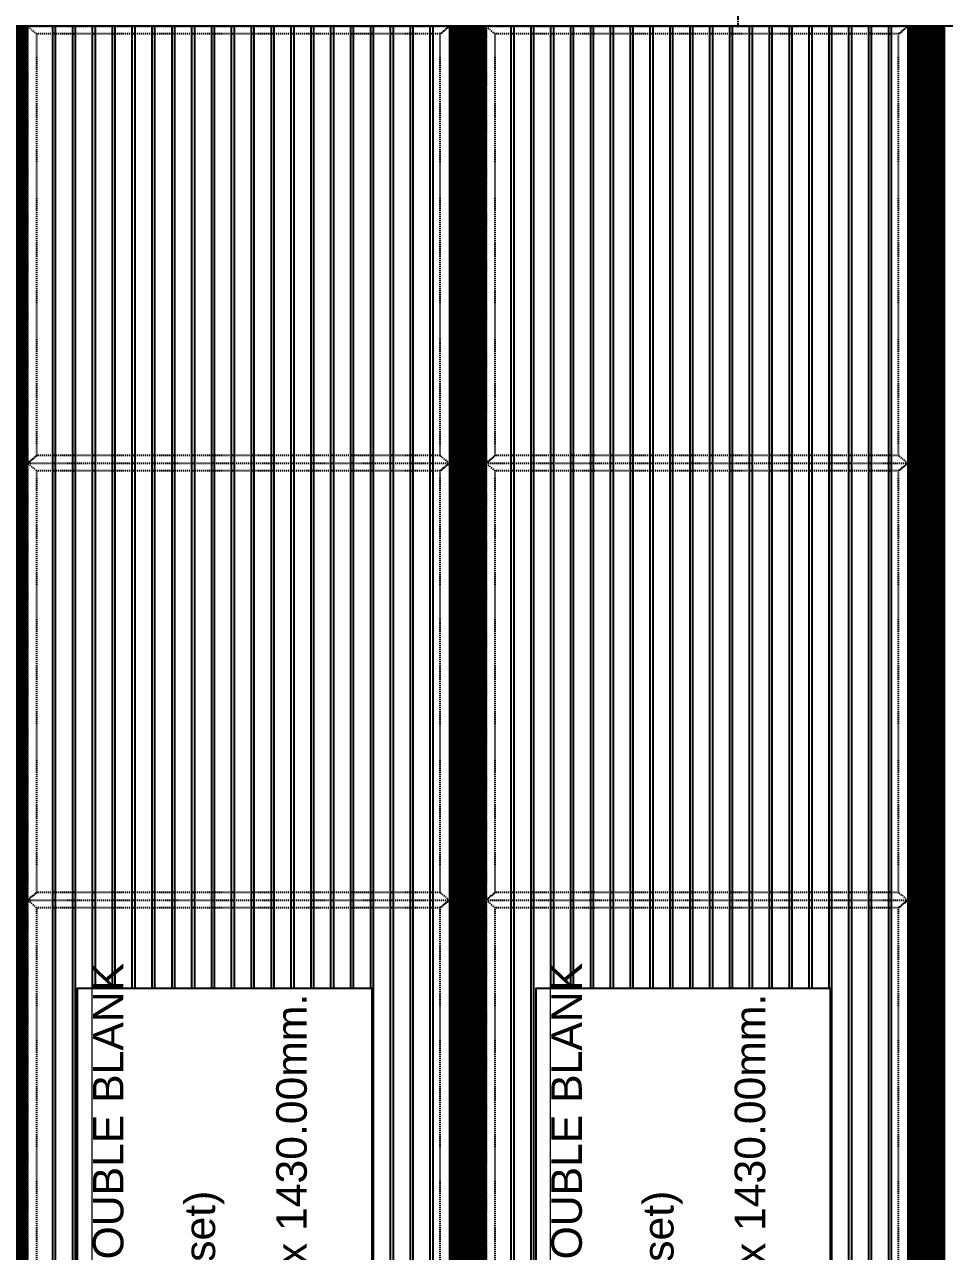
# Model space of a CAD drawing. Header units: millimetres. Extents: x 663313 to 1226001, y 1431724 to 1620898.
# Drawn here: x 957307 to 960317, y 1518955 to 1522971 of the extents above; entities that cross this region are included whole.
import ezdxf

# ---------------------------------------------------------------- set-up
doc = ezdxf.new("R2010")
doc.units = ezdxf.units.MM
doc.set_wipeout_variables(frame=1)
for name, pattern in [('CENTER', [50.8, 31.75, -6.35, 6.35, -6.35]), ('DPA_Grid _ Level 100', [1000, 550, -160, 130, -160]), ('DPA_Hidden 100', [600, 400, -200]), ('Grid Line', [22.225, 12.7, -3.175, 3.175, -3.175]), ('HIDDEN', [0.375, 0.25, -0.125]), ('TA_GL_000.70000', [1.925, 0.7, -0.175, 0.175, -0.175, 0.7]), ('TA_HL_001.00000', [6.5, 3.55, -2.95]), ('XKITLINE00', [0]), ('XKITLINE02', [4, 2, -2])]:
    doc.linetypes.add(name, pattern=pattern)
for name, color, linetype, plot in [('000 - 0_HIDE_OBJ_FRAMING_DEF_SUB', 7, 'Continuous', False), ('000_AREA_ASPG_AREA_HATCH_', 7, 'Continuous', False), ('000_AREA_ASPG_AREA_MAIN_COLOR_1', 7, 'Continuous', False)]:
    doc.layers.add(name, color=color, linetype=linetype, plot=plot)
for name, color, linetype in [('000 - 0_SYM_DWG_GRIDLINE_MAIN_COLOR_251', 7, 'Continuous'), ('000 - CONCRETE_COL_HATCH_', 7, 'Continuous'), ('000 - ESTIMATE_ASPG_MAIN_COLOR_6', 7, 'Continuous'), ('000 - ESTIMATE_ASPG_TEXT_COLOR_1', 7, 'Continuous'), ('000 - ESTIMATE_ASPG_WIPEOUT_', 7, 'Continuous'), ('000 - GRID', 7, 'CENTER'), ('010 - ASPG_EXTR_MAIN_COLOR_2', 7, 'Continuous'), ('010 - ASPG_EXTR_WIPEOUT_', 7, 'Continuous'), ('010 - ASPG_FRAMING_MAIN_COLOR_1', 7, 'Continuous'), ('010 - ASPG_FRAMING_SUB_COLOR_2', 7, 'Continuous')]:
    doc.layers.add(name, color=color, linetype=linetype)
for name, color, linetype, lineweight in [('A-FLOR-E', 7, 'Continuous', 9), ('Bolt', 7, 'Continuous', 0), ('Part', 7, 'Continuous', 0)]:
    doc.layers.add(name, color=color, linetype=linetype, lineweight=lineweight)
doc.styles.add('_Arial', font='arial.ttf')
doc.styles.add('TA', font='', dxfattribs={"height": 4.5})
doc.styles.get('TA').set_extended_font_data('Cordia New')

# ---------------------------------------------------------------- blocks, each defined once
blk = doc.blocks.new('*U4825')
at = {"layer": '000 - 0_SYM_DWG_GRIDLINE_MAIN_COLOR_251', "color": 7, "linetype": 'ByBlock', "ltscale": 5}
blk.add_line((30, 0), (-326, 0), dxfattribs=at)
at = {"color": 7, "style": 'TA', "flags": 1}
blk.add_attdef('LOCATION', (6, -6), '', height=4.5, rotation=270, dxfattribs=at)
blk = doc.blocks.new('W-1-PP18-ST_ENT4_REV00_20260602-145720_ELEVATION_3_DIMS')
at = {"layer": '000 - GRID', "color": 7, "linetype": 'TA_GL_000.70000', "xscale": 50, "yscale": 50, "zscale": 50, "rotation": 180}
for p in [(-14800, 115350), (-14800, 114650)]:
    blk.add_blockref('*U4825', p, dxfattribs=at)
blk = doc.blocks.new('W-1-PP18-ST_ENT4_REV00_20260602-153342_ELEVATION_3_EX')
at = {"layer": '000 - 0_HIDE_OBJ_FRAMING_DEF_SUB', "color": 7, "linetype": 'DPA_Grid _ Level 100'}
for p, q in [((-19749.6143, 115350), (6578.8869, 115350)), ((-19749.6143, 114750), (7102.1056, 114750))]:
    blk.add_line(p, q, dxfattribs=at)
at = {"layer": '000 - 0_HIDE_OBJ_FRAMING_DEF_SUB', "color": 7, "linetype": 'DPA_Hidden 100', "lineweight": 9}
blk.add_line((-17007.1092, 115350), (15092.8908, 115350), dxfattribs=at)
blk = doc.blocks.new('GM_Louver Grill Vertical Z1 - Z Profile-23736417-ENT 4 ELE-3 sheet')
at = {"layer": '000 - 0_HIDE_OBJ_FRAMING_DEF_SUB', "color": 7}
blk.add_line((-1809423.6, 105340), (-1809423.6, 115350), dxfattribs=at)
blk = doc.blocks.new('8')
at = {"layer": '000 - 0_HIDE_OBJ_FRAMING_DEF_SUB', "color": 7}
for p, q in [((184024.8, 105340), (184024.8, 115350)), ((184124.8, 105340), (184124.8, 115350)), ((185524.8, 115350), (185524.8, 105340)), ((185624.8, 115350), (185624.8, 105340)), ((184024.8, 115300), (182624.8, 115300)), ((184124.8, 115300), (185524.8, 115300)), ((187024.8, 115300), (185624.8, 115300))]:
    blk.add_line(p, q, dxfattribs=at)
for points in [[(184074.8, 115350), (182574.8, 115350), (182574.8, 105340), (184074.8, 105340)], [(184074.8, 115350), (185574.8, 115350), (185574.8, 105340), (184074.8, 105340)], [(187074.8, 115350), (185574.8, 115350), (185574.8, 105340), (187074.8, 105340)]]:
    blk.add_lwpolyline(points, close=True, dxfattribs=at)
for p in [(1992098.5, 0), (1992173.5, 0), (1992248.5, 0), (1992323.5, 0), (1992398.5, 0), (1992473.5, 0), (1992548.5, 0), (1992623.5, 0), (1992698.5, 0), (1992773.5, 0), (1992848.5, 0), (1992923.5, 0), (1992998.5, 0), (1993073.5, 0), (1993148.5, 0), (1993223.5, 0), (1993298.5, 0), (1993373.5, 0), (1993598.5, 0), (1993673.5, 0), (1993748.5, 0), (1993823.5, 0), (1993898.5, 0), (1993973.5, 0), (1994048.5, 0), (1994123.5, 0), (1994198.5, 0), (1994273.5, 0), (1994348.5, 0), (1994423.5, 0), (1994498.5, 0), (1994573.5, 0), (1994648.5, 0), (1994723.5, 0), (1994798.5, 0), (1994873.5, 0)]:
    blk.add_blockref('GM_Louver Grill Vertical Z1 - Z Profile-23736417-ENT 4 ELE-3 sheet', p, dxfattribs=at)
blk = doc.blocks.new('*A3319337')
at = {"layer": 'Part', "color": 7, "linetype": 'XKITLINE00', "lineweight": 0}
for p, q in [((658.547211, 162.230227), (659.547211, 162.230227)), ((658.547211, 162.230227), (658.547211, 148.530227)), ((659.547211, 162.230227), (659.547211, 148.530227)), ((658.547211, 147.820227), (658.547211, 135.930227)), ((659.547211, 147.820227), (659.547211, 135.930227)), ((658.547211, 135.930227), (659.547211, 135.930227))]:
    blk.add_line(p, q, dxfattribs=at)
at = {"layer": 'Part', "color": 7, "linetype": 'XKITLINE02', "lineweight": 0}
for p, q in [((658.547212, 162.230227), (658.547212, 135.930227)), ((659.017211, 162.230227), (659.017211, 135.930227)), ((659.017212, 162.230227), (659.017212, 135.930227)), ((659.077211, 162.230227), (659.077211, 135.930227)), ((659.077212, 162.230227), (659.077212, 135.930227)), ((659.547211, 162.230227), (659.547212, 162.230227)), ((659.547211, 162.230227), (659.547212, 162.230227)), ((659.547212, 162.230227), (659.547212, 135.930227)), ((658.547211, 148.530227), (658.547211, 147.820227)), ((659.547211, 148.530227), (659.547211, 147.820227)), ((659.547211, 135.930227), (659.547212, 135.930227)), ((659.547211, 135.930227), (659.547212, 135.930227))]:
    blk.add_line(p, q, dxfattribs=at)
blk = doc.blocks.new('*A3320338')
at = {"layer": 'Part', "color": 7, "linetype": 'XKITLINE00', "lineweight": 0}
for p, q in [((668.547236, 162.230227), (669.547236, 162.230227)), ((668.547236, 162.230227), (668.547236, 148.530227)), ((669.547236, 162.230227), (669.547236, 148.530227)), ((668.547236, 147.820227), (668.547236, 135.930227)), ((669.547236, 147.820227), (669.547236, 135.930227)), ((668.547236, 135.930227), (669.547236, 135.930227))]:
    blk.add_line(p, q, dxfattribs=at)
at = {"layer": 'Part', "color": 7, "linetype": 'XKITLINE02', "lineweight": 0}
for p, q in [((668.547237, 162.230227), (668.547237, 135.930227)), ((669.017236, 162.230227), (669.017236, 135.930227)), ((669.017237, 162.230227), (669.017237, 135.930227)), ((669.077236, 162.230227), (669.077236, 135.930227)), ((669.077237, 162.230227), (669.077237, 135.930227)), ((669.547236, 162.230227), (669.547237, 162.230227)), ((669.547236, 162.230227), (669.547237, 162.230227)), ((669.547237, 162.230227), (669.547237, 135.930227)), ((668.547236, 148.530227), (668.547236, 147.820227)), ((669.547236, 148.530227), (669.547236, 147.820227)), ((669.547236, 135.930227), (669.547237, 135.930227)), ((669.547236, 135.930227), (669.547237, 135.930227))]:
    blk.add_line(p, q, dxfattribs=at)
blk = doc.blocks.new('*A3321339')
at = {"layer": 'Part', "color": 7, "linetype": 'XKITLINE00', "lineweight": 0}
for p, q in [((643.197235, 162.230227), (644.197235, 162.230227)), ((643.197235, 162.230227), (643.197235, 148.530227)), ((644.197235, 162.230227), (644.197235, 148.530227)), ((643.197235, 147.820227), (643.197235, 135.930227)), ((644.197235, 147.820227), (644.197235, 135.930227)), ((643.197235, 135.930227), (644.197235, 135.930227))]:
    blk.add_line(p, q, dxfattribs=at)
at = {"layer": 'Part', "color": 7, "linetype": 'XKITLINE02', "lineweight": 0}
for p, q in [((643.197236, 162.230227), (643.197236, 135.930227)), ((643.667235, 162.230227), (643.667235, 135.930227)), ((643.667236, 162.230227), (643.667236, 135.930227)), ((643.727235, 162.230227), (643.727235, 135.930227)), ((643.727236, 162.230227), (643.727236, 135.930227)), ((644.197235, 162.230227), (644.197236, 162.230227)), ((644.197235, 162.230227), (644.197236, 162.230227)), ((644.197236, 162.230227), (644.197236, 135.930227)), ((643.197235, 148.530227), (643.197235, 147.820227)), ((644.197235, 148.530227), (644.197235, 147.820227)), ((644.197235, 135.930227), (644.197236, 135.930227)), ((644.197235, 135.930227), (644.197236, 135.930227))]:
    blk.add_line(p, q, dxfattribs=at)
blk = doc.blocks.new('*A3490412')
at = {"layer": 'Bolt'}
for points in [[(642.867, 135.83), (642.867, 135.73), (642.727, 135.73), (642.727, 135.83)], [(644.667, 135.83), (644.667, 135.73), (644.527, 135.73), (644.527, 135.83)]]:
    blk.add_hatch(color=7, dxfattribs=at).paths.add_polyline_path(points, flags=17)
at = {"layer": 'Bolt', "color": 7, "linetype": 'XKITLINE00', "lineweight": 0}
for p, q in [((642.727, 135.83), (642.727, 135.73)), ((642.797, 135.83), (642.797, 135.73)), ((642.867, 135.83), (642.867, 135.73)), ((644.527, 135.83), (644.527, 135.73)), ((644.597, 135.83), (644.597, 135.73)), ((644.667, 135.83), (644.667, 135.73))]:
    blk.add_line(p, q, dxfattribs=at)
blk = doc.blocks.new('*A3491413')
at = {"layer": 'Bolt', "color": 7, "linetype": 'XKITLINE02', "lineweight": 0}
for p, q in [((643.727236, 136.200227), (643.667236, 136.200227)), ((643.777236, 136.300227), (643.727236, 136.300227)), ((643.856436, 136.130227), (643.427236, 136.130227)), ((643.727236, 136.060227), (643.667236, 136.060227)), ((643.777236, 135.960227), (643.727236, 135.960227))]:
    blk.add_line(p, q, dxfattribs=at)
blk = doc.blocks.new('*A3492414')
at = {"layer": 'Part', "color": 7, "linetype": 'XKITLINE00', "lineweight": 0}
for p, q in [((642.397235, 135.530227), (642.597235, 135.730227)), ((642.597235, 135.730227), (642.597237, 135.730227)), ((644.827237, 135.730227), (642.597235, 135.730227)), ((644.997235, 135.530227), (644.827235, 135.730227))]:
    blk.add_line(p, q, dxfattribs=at)
at = {"layer": 'Part', "color": 7, "linetype": 'XKITLINE02', "lineweight": 0}
for p, q in [((642.397235, 135.530227), (644.997237, 135.530227)), ((642.397237, 135.530227), (642.597237, 135.730227)), ((644.997237, 135.530227), (644.827237, 135.730227))]:
    blk.add_line(p, q, dxfattribs=at)
blk = doc.blocks.new('*A3493415')
at = {"layer": 'Part', "color": 7, "linetype": 'XKITLINE02', "lineweight": 0}
for p, q in [((643.777236, 136.430227), (643.727235, 136.430227)), ((643.727235, 136.430227), (643.727235, 135.930227)), ((643.777235, 135.930227), (643.777235, 136.430227)), ((643.727235, 135.830227), (644.327236, 135.830227)), ((644.327236, 135.830227), (644.327236, 135.880227))]:
    blk.add_line(p, q, dxfattribs=at)
at = {"layer": 'Part', "color": 7, "linetype": 'XKITLINE00', "lineweight": 0}
for p, q in [((643.727235, 135.930227), (643.727235, 135.830227)), ((643.777235, 135.930227), (643.777235, 135.880227)), ((644.327235, 135.880227), (643.777235, 135.880227)), ((644.327235, 135.830227), (644.327235, 135.880227))]:
    blk.add_line(p, q, dxfattribs=at)
blk = doc.blocks.new('*A3494416')
at = {"layer": 'Part', "color": 7, "linetype": 'XKITLINE00', "lineweight": 0}
for p, q in [((642.597237, 135.830227), (642.597235, 135.830227)), ((642.597235, 135.830227), (644.797235, 135.830227)), ((642.597235, 135.730227), (642.597235, 135.830227)), ((644.797237, 135.830227), (644.797235, 135.830227)), ((644.797235, 135.730227), (644.797235, 135.830227)), ((642.597237, 135.730227), (642.597235, 135.730227)), ((642.597235, 135.730227), (644.797235, 135.730227)), ((644.797237, 135.730227), (644.797235, 135.730227))]:
    blk.add_line(p, q, dxfattribs=at)
at = {"layer": 'Part', "color": 7, "linetype": 'XKITLINE02', "lineweight": 0}
for p, q in [((642.597237, 135.830227), (642.597237, 135.730227)), ((644.797235, 135.830227), (644.797237, 135.830227)), ((644.797237, 135.830227), (644.797237, 135.730227)), ((644.797235, 135.730227), (644.797237, 135.730227))]:
    blk.add_line(p, q, dxfattribs=at)
blk = doc.blocks.new('*A3500422')
at = {"layer": 'Bolt'}
for points in [[(658.217, 135.83), (658.217, 135.73), (658.077, 135.73), (658.077, 135.83)], [(660.017, 135.83), (660.017, 135.73), (659.877, 135.73), (659.877, 135.83)]]:
    blk.add_hatch(color=7, dxfattribs=at).paths.add_polyline_path(points, flags=17)
at = {"layer": 'Bolt', "color": 7, "linetype": 'XKITLINE00', "lineweight": 0}
for p, q in [((658.077, 135.83), (658.077, 135.73)), ((658.147, 135.83), (658.147, 135.73)), ((658.217, 135.83), (658.217, 135.73)), ((659.877, 135.83), (659.877, 135.73)), ((659.947, 135.83), (659.947, 135.73)), ((660.017, 135.83), (660.017, 135.73))]:
    blk.add_line(p, q, dxfattribs=at)
blk = doc.blocks.new('*A3501423')
at = {"layer": 'Bolt', "color": 7, "linetype": 'XKITLINE02', "lineweight": 0}
for p, q in [((659.077211, 136.200227), (659.017211, 136.200227)), ((659.127211, 136.300227), (659.077211, 136.300227)), ((659.206411, 136.130227), (658.777211, 136.130227)), ((659.077211, 136.060227), (659.017211, 136.060227)), ((659.127211, 135.960227), (659.077211, 135.960227))]:
    blk.add_line(p, q, dxfattribs=at)
blk = doc.blocks.new('*A3502424')
at = {"layer": 'Part', "color": 7, "linetype": 'XKITLINE00', "lineweight": 0}
for p, q in [((657.74721, 135.530227), (657.94721, 135.730227)), ((657.94721, 135.730227), (657.947212, 135.730227)), ((660.177212, 135.730227), (657.94721, 135.730227)), ((660.34721, 135.530227), (660.17721, 135.730227))]:
    blk.add_line(p, q, dxfattribs=at)
at = {"layer": 'Part', "color": 7, "linetype": 'XKITLINE02', "lineweight": 0}
for p, q in [((657.74721, 135.530227), (660.347212, 135.530227)), ((657.747212, 135.530227), (657.947212, 135.730227)), ((660.347212, 135.530227), (660.177212, 135.730227))]:
    blk.add_line(p, q, dxfattribs=at)
blk = doc.blocks.new('*A3503425')
at = {"layer": 'Part', "color": 7, "linetype": 'XKITLINE02', "lineweight": 0}
for p, q in [((659.127212, 136.430227), (659.077211, 136.430227)), ((659.077211, 136.430227), (659.077211, 135.930227)), ((659.127211, 135.930227), (659.127211, 136.430227)), ((659.077211, 135.830227), (659.677212, 135.830227)), ((659.677212, 135.830227), (659.677212, 135.880227))]:
    blk.add_line(p, q, dxfattribs=at)
at = {"layer": 'Part', "color": 7, "linetype": 'XKITLINE00', "lineweight": 0}
for p, q in [((659.077211, 135.930227), (659.077211, 135.830227)), ((659.127211, 135.930227), (659.127211, 135.880227)), ((659.677211, 135.880227), (659.127211, 135.880227)), ((659.677211, 135.830227), (659.677211, 135.880227))]:
    blk.add_line(p, q, dxfattribs=at)
blk = doc.blocks.new('*A3504426')
at = {"layer": 'Part', "color": 7, "linetype": 'XKITLINE00', "lineweight": 0}
for p, q in [((657.947212, 135.830227), (657.94721, 135.830227)), ((657.94721, 135.830227), (660.14721, 135.830227)), ((657.94721, 135.730227), (657.94721, 135.830227)), ((660.147212, 135.830227), (660.14721, 135.830227)), ((660.14721, 135.730227), (660.14721, 135.830227)), ((657.947212, 135.730227), (657.94721, 135.730227)), ((657.94721, 135.730227), (660.14721, 135.730227)), ((660.147212, 135.730227), (660.14721, 135.730227))]:
    blk.add_line(p, q, dxfattribs=at)
at = {"layer": 'Part', "color": 7, "linetype": 'XKITLINE02', "lineweight": 0}
for p, q in [((657.947212, 135.830227), (657.947212, 135.730227)), ((660.14721, 135.830227), (660.147212, 135.830227)), ((660.147212, 135.830227), (660.147212, 135.730227)), ((660.14721, 135.730227), (660.147212, 135.730227))]:
    blk.add_line(p, q, dxfattribs=at)
blk = doc.blocks.new('*A3528447')
at = {"layer": 'Part', "color": 7, "linetype": 'XKITLINE00', "lineweight": 0}
for p, q in [((643.667234, 147.820227), (643.727234, 147.820227)), ((643.667234, 147.520227), (643.667234, 147.820227)), ((643.727235, 147.820227), (643.727234, 147.820227)), ((643.727234, 147.820227), (643.727234, 147.520227)), ((643.727234, 147.520227), (643.667234, 147.520227)), ((643.667235, 146.820227), (643.667234, 147.520227)), ((643.727234, 147.520227), (643.727235, 146.820227)), ((643.727235, 146.820227), (643.667235, 146.820227))]:
    blk.add_line(p, q, dxfattribs=at)
at = {"layer": 'Part', "color": 7, "linetype": 'XKITLINE02', "lineweight": 0}
for p, q in [((643.667235, 146.820227), (643.667235, 147.820227)), ((643.727234, 147.820227), (643.727235, 147.820227)), ((643.727235, 146.820227), (643.727235, 147.820227))]:
    blk.add_line(p, q, dxfattribs=at)
blk = doc.blocks.new('*A3529448')
at = {"layer": 'Part', "color": 7, "linetype": 'XKITLINE00', "lineweight": 0}
for p, q in [((643.197234, 147.820227), (643.197234, 147.880227)), ((644.197234, 147.820227), (643.197234, 147.820227)), ((644.197234, 147.820227), (644.197234, 147.880227)), ((644.197235, 147.820227), (644.197234, 147.820227))]:
    blk.add_line(p, q, dxfattribs=at)
at = {"layer": 'Part', "color": 7, "linetype": 'XKITLINE02', "lineweight": 0}
for p, q in [((643.197234, 147.880227), (643.197235, 147.880227)), ((643.197234, 147.880227), (644.197235, 147.880227)), ((643.197235, 147.880227), (643.197235, 147.820227)), ((644.197234, 147.820227), (644.197235, 147.820227)), ((644.197235, 147.820227), (644.197235, 147.880227))]:
    blk.add_line(p, q, dxfattribs=at)
blk = doc.blocks.new('*A3530449')
at = {"layer": 'Bolt'}
for points in [[(643.467, 147.94), (643.467, 147.88), (643.327, 147.88), (643.327, 147.94)], [(643.467, 147.88), (643.467, 147.82), (643.327, 147.82), (643.327, 147.88)], [(644.067, 147.94), (644.067, 147.88), (643.927, 147.88), (643.927, 147.94)], [(644.067, 147.88), (644.067, 147.82), (643.927, 147.82), (643.927, 147.88)]]:
    blk.add_hatch(color=7, dxfattribs=at).paths.add_polyline_path(points, flags=17)
at = {"layer": 'Bolt', "color": 7, "linetype": 'XKITLINE00', "lineweight": 0}
for p, q in [((643.327, 147.88), (643.327, 147.94)), ((643.327, 147.82), (643.327, 147.88)), ((643.397, 147.741), (643.397, 148.17)), ((643.467, 147.88), (643.467, 147.94)), ((643.467, 147.82), (643.467, 147.88)), ((643.927, 147.88), (643.927, 147.94)), ((643.927, 147.82), (643.927, 147.88)), ((643.997, 147.741), (643.997, 148.17)), ((644.067, 147.88), (644.067, 147.94)), ((644.067, 147.82), (644.067, 147.88))]:
    blk.add_line(p, q, dxfattribs=at)
blk = doc.blocks.new('*A3531450')
at = {"layer": 'Part', "color": 7, "linetype": 'XKITLINE00', "lineweight": 0}
for p, q in [((659.017209, 147.820227), (659.077209, 147.820227)), ((659.017209, 147.520227), (659.017209, 147.820227)), ((659.077211, 147.820227), (659.077209, 147.820227)), ((659.077209, 147.820227), (659.077209, 147.520227)), ((659.077209, 147.520227), (659.017209, 147.520227)), ((659.01721, 146.820227), (659.017209, 147.520227)), ((659.077209, 147.520227), (659.07721, 146.820227)), ((659.07721, 146.820227), (659.01721, 146.820227))]:
    blk.add_line(p, q, dxfattribs=at)
at = {"layer": 'Part', "color": 7, "linetype": 'XKITLINE02', "lineweight": 0}
for p, q in [((659.017211, 146.820227), (659.017211, 147.820227)), ((659.077209, 147.820227), (659.077211, 147.820227)), ((659.077211, 146.820227), (659.077211, 147.820227))]:
    blk.add_line(p, q, dxfattribs=at)
blk = doc.blocks.new('*A3532451')
at = {"layer": 'Part', "color": 7, "linetype": 'XKITLINE00', "lineweight": 0}
for p, q in [((658.547209, 147.820227), (658.547209, 147.880227)), ((659.547209, 147.820227), (658.547209, 147.820227)), ((659.547209, 147.820227), (659.547209, 147.880227)), ((659.547211, 147.820227), (659.547209, 147.820227))]:
    blk.add_line(p, q, dxfattribs=at)
at = {"layer": 'Part', "color": 7, "linetype": 'XKITLINE02', "lineweight": 0}
for p, q in [((658.547209, 147.880227), (658.547211, 147.880227)), ((658.547209, 147.880227), (659.547211, 147.880227)), ((658.547211, 147.880227), (658.547211, 147.820227)), ((659.547209, 147.820227), (659.547211, 147.820227)), ((659.547211, 147.880227), (659.547211, 147.820227))]:
    blk.add_line(p, q, dxfattribs=at)
blk = doc.blocks.new('*A3533452')
at = {"layer": 'Bolt'}
for points in [[(658.817, 147.94), (658.817, 147.88), (658.677, 147.88), (658.677, 147.94)], [(658.817, 147.88), (658.817, 147.82), (658.677, 147.82), (658.677, 147.88)], [(659.417, 147.94), (659.417, 147.88), (659.277, 147.88), (659.277, 147.94)], [(659.417, 147.88), (659.417, 147.82), (659.277, 147.82), (659.277, 147.88)]]:
    blk.add_hatch(color=7, dxfattribs=at).paths.add_polyline_path(points, flags=17)
at = {"layer": 'Bolt', "color": 7, "linetype": 'XKITLINE00', "lineweight": 0}
for p, q in [((658.677, 147.88), (658.677, 147.94)), ((658.677, 147.82), (658.677, 147.88)), ((658.747, 147.741), (658.747, 148.17)), ((658.817, 147.88), (658.817, 147.94)), ((658.817, 147.82), (658.817, 147.88)), ((659.277, 147.88), (659.277, 147.94)), ((659.277, 147.82), (659.277, 147.88)), ((659.347, 147.741), (659.347, 148.17)), ((659.417, 147.88), (659.417, 147.94)), ((659.417, 147.82), (659.417, 147.88))]:
    blk.add_line(p, q, dxfattribs=at)
blk = doc.blocks.new('*A3544463')
at = {"layer": 'Part', "color": 7, "linetype": 'XKITLINE00', "lineweight": 0}
for p, q in [((642.597235, 162.330227), (642.597235, 162.430227)), ((642.597235, 162.430227), (644.797235, 162.430227)), ((644.797235, 162.330227), (642.597235, 162.330227)), ((644.797235, 162.330227), (644.797235, 162.430227)), ((644.797235, 162.430227), (644.797237, 162.430227)), ((644.797237, 162.330227), (644.797235, 162.330227))]:
    blk.add_line(p, q, dxfattribs=at)
at = {"layer": 'Part', "color": 7, "linetype": 'XKITLINE02', "lineweight": 0}
for p, q in [((642.597237, 162.330227), (642.597237, 162.430227)), ((644.797235, 162.430227), (644.797237, 162.430227)), ((644.797235, 162.330227), (644.797237, 162.330227)), ((644.797237, 162.330227), (644.797237, 162.430227))]:
    blk.add_line(p, q, dxfattribs=at)
blk = doc.blocks.new('*A3545464')
at = {"layer": 'Part', "color": 7, "linetype": 'XKITLINE00', "lineweight": 0}
for p, q in [((643.727235, 162.330227), (643.727235, 162.230227)), ((644.327235, 162.280227), (643.777235, 162.280227)), ((643.777235, 162.280227), (643.777235, 162.230227)), ((644.327235, 162.280227), (644.327235, 162.330227))]:
    blk.add_line(p, q, dxfattribs=at)
at = {"layer": 'Part', "color": 7, "linetype": 'XKITLINE02', "lineweight": 0}
for p, q in [((643.727235, 162.330227), (644.327236, 162.330227)), ((644.327236, 162.330227), (644.327236, 162.280227)), ((643.727236, 161.730227), (643.727235, 162.230227)), ((643.777235, 162.230227), (643.777236, 161.730227)), ((643.727235, 161.730227), (643.777236, 161.730227))]:
    blk.add_line(p, q, dxfattribs=at)
blk = doc.blocks.new('*A3546465')
at = {"layer": 'Part', "color": 7, "linetype": 'XKITLINE00', "lineweight": 0}
for p, q in [((642.397235, 162.630227), (642.597235, 162.430227)), ((642.597235, 162.430227), (644.827237, 162.430227)), ((644.827235, 162.430227), (644.997235, 162.630227))]:
    blk.add_line(p, q, dxfattribs=at)
at = {"layer": 'Part', "color": 7, "linetype": 'XKITLINE02', "lineweight": 0}
for p, q in [((642.397235, 162.630227), (644.997237, 162.630227)), ((642.597237, 162.430227), (642.397237, 162.630227)), ((644.827237, 162.430227), (644.997237, 162.630227))]:
    blk.add_line(p, q, dxfattribs=at)
blk = doc.blocks.new('*A3547466')
at = {"layer": 'Bolt', "color": 7, "linetype": 'XKITLINE02', "lineweight": 0}
for p, q in [((643.856436, 162.030227), (643.427236, 162.030227)), ((643.727236, 162.100227), (643.667236, 162.100227)), ((643.727236, 161.960227), (643.667236, 161.960227)), ((643.777236, 162.200227), (643.727236, 162.200227)), ((643.777236, 161.860227), (643.727236, 161.860227))]:
    blk.add_line(p, q, dxfattribs=at)
blk = doc.blocks.new('*A3548467')
at = {"layer": 'Bolt'}
for points in [[(642.867, 162.43), (642.867, 162.33), (642.727, 162.33), (642.727, 162.43)], [(644.667, 162.43), (644.667, 162.33), (644.527, 162.33), (644.527, 162.43)]]:
    blk.add_hatch(color=7, dxfattribs=at).paths.add_polyline_path(points, flags=17)
at = {"layer": 'Bolt', "color": 7, "linetype": 'XKITLINE00', "lineweight": 0}
for p, q in [((642.727, 162.33), (642.727, 162.43)), ((642.797, 162.33), (642.797, 162.43)), ((642.867, 162.33), (642.867, 162.43)), ((644.527, 162.33), (644.527, 162.43)), ((644.597, 162.33), (644.597, 162.43)), ((644.667, 162.33), (644.667, 162.43))]:
    blk.add_line(p, q, dxfattribs=at)
blk = doc.blocks.new('*A3549468')
at = {"layer": 'Part', "color": 7, "linetype": 'XKITLINE00', "lineweight": 0}
for p, q in [((657.94721, 162.330227), (657.94721, 162.430227)), ((657.94721, 162.430227), (660.14721, 162.430227)), ((660.14721, 162.330227), (657.94721, 162.330227)), ((660.14721, 162.330227), (660.14721, 162.430227)), ((660.14721, 162.430227), (660.147212, 162.430227)), ((660.147212, 162.330227), (660.14721, 162.330227))]:
    blk.add_line(p, q, dxfattribs=at)
at = {"layer": 'Part', "color": 7, "linetype": 'XKITLINE02', "lineweight": 0}
for p, q in [((657.947212, 162.330227), (657.947212, 162.430227)), ((660.14721, 162.430227), (660.147212, 162.430227)), ((660.14721, 162.330227), (660.147212, 162.330227)), ((660.147212, 162.330227), (660.147212, 162.430227))]:
    blk.add_line(p, q, dxfattribs=at)
blk = doc.blocks.new('*A3550469')
at = {"layer": 'Part', "color": 7, "linetype": 'XKITLINE00', "lineweight": 0}
for p, q in [((659.077211, 162.330227), (659.077211, 162.230227)), ((659.677211, 162.280227), (659.127211, 162.280227)), ((659.127211, 162.280227), (659.127211, 162.230227)), ((659.677211, 162.280227), (659.677211, 162.330227))]:
    blk.add_line(p, q, dxfattribs=at)
at = {"layer": 'Part', "color": 7, "linetype": 'XKITLINE02', "lineweight": 0}
for p, q in [((659.077211, 162.330227), (659.677212, 162.330227)), ((659.677212, 162.330227), (659.677212, 162.280227)), ((659.077212, 161.730227), (659.077211, 162.230227)), ((659.127211, 162.230227), (659.127212, 161.730227)), ((659.077211, 161.730227), (659.127212, 161.730227))]:
    blk.add_line(p, q, dxfattribs=at)
blk = doc.blocks.new('*A3551470')
at = {"layer": 'Part', "color": 7, "linetype": 'XKITLINE00', "lineweight": 0}
for p, q in [((657.74721, 162.630227), (657.94721, 162.430227)), ((657.94721, 162.430227), (660.177212, 162.430227)), ((660.17721, 162.430227), (660.34721, 162.630227))]:
    blk.add_line(p, q, dxfattribs=at)
at = {"layer": 'Part', "color": 7, "linetype": 'XKITLINE02', "lineweight": 0}
for p, q in [((657.74721, 162.630227), (660.347212, 162.630227)), ((657.947212, 162.430227), (657.747212, 162.630227)), ((660.177212, 162.430227), (660.347212, 162.630227))]:
    blk.add_line(p, q, dxfattribs=at)
blk = doc.blocks.new('*A3552471')
at = {"layer": 'Bolt', "color": 7, "linetype": 'XKITLINE02', "lineweight": 0}
for p, q in [((659.206411, 162.030227), (658.777211, 162.030227)), ((659.077211, 162.100227), (659.017211, 162.100227)), ((659.077211, 161.960227), (659.017211, 161.960227)), ((659.127211, 162.200227), (659.077211, 162.200227)), ((659.127211, 161.860227), (659.077211, 161.860227))]:
    blk.add_line(p, q, dxfattribs=at)
blk = doc.blocks.new('*A3553472')
at = {"layer": 'Bolt'}
for points in [[(658.217, 162.43), (658.217, 162.33), (658.077, 162.33), (658.077, 162.43)], [(660.017, 162.43), (660.017, 162.33), (659.877, 162.33), (659.877, 162.43)]]:
    blk.add_hatch(color=7, dxfattribs=at).paths.add_polyline_path(points, flags=17)
at = {"layer": 'Bolt', "color": 7, "linetype": 'XKITLINE00', "lineweight": 0}
for p, q in [((658.077, 162.33), (658.077, 162.43)), ((658.147, 162.33), (658.147, 162.43)), ((658.217, 162.33), (658.217, 162.43)), ((659.877, 162.33), (659.877, 162.43)), ((659.947, 162.33), (659.947, 162.43)), ((660.017, 162.33), (660.017, 162.43))]:
    blk.add_line(p, q, dxfattribs=at)
blk = doc.blocks.new('*A3663505')
at = {"layer": 'Bolt'}
for points in [[(668.217, 135.83), (668.217, 135.73), (668.077, 135.73), (668.077, 135.83)], [(670.017, 135.83), (670.017, 135.73), (669.877, 135.73), (669.877, 135.83)]]:
    blk.add_hatch(color=7, dxfattribs=at).paths.add_polyline_path(points, flags=17)
at = {"layer": 'Bolt', "color": 7, "linetype": 'XKITLINE00', "lineweight": 0}
for p, q in [((668.077, 135.83), (668.077, 135.73)), ((668.147, 135.83), (668.147, 135.73)), ((668.217, 135.83), (668.217, 135.73)), ((669.877, 135.83), (669.877, 135.73)), ((669.947, 135.83), (669.947, 135.73)), ((670.017, 135.83), (670.017, 135.73))]:
    blk.add_line(p, q, dxfattribs=at)
blk = doc.blocks.new('*A3664506')
at = {"layer": 'Bolt', "color": 7, "linetype": 'XKITLINE02', "lineweight": 0}
for p, q in [((669.077237, 136.200227), (669.017237, 136.200227)), ((669.127237, 136.300227), (669.077237, 136.300227)), ((669.206437, 136.130227), (668.777237, 136.130227)), ((669.077237, 136.060227), (669.017237, 136.060227)), ((669.127237, 135.960227), (669.077237, 135.960227))]:
    blk.add_line(p, q, dxfattribs=at)
blk = doc.blocks.new('*A3665507')
at = {"layer": 'Part', "color": 7, "linetype": 'XKITLINE00', "lineweight": 0}
for p, q in [((667.747235, 135.530227), (667.947236, 135.730227)), ((667.947236, 135.730227), (667.947237, 135.730227)), ((670.177237, 135.730227), (667.947236, 135.730227)), ((670.347235, 135.530227), (670.177236, 135.730227))]:
    blk.add_line(p, q, dxfattribs=at)
at = {"layer": 'Part', "color": 7, "linetype": 'XKITLINE02', "lineweight": 0}
for p, q in [((667.747235, 135.530227), (670.347238, 135.530227)), ((667.747238, 135.530227), (667.947237, 135.730227)), ((670.347238, 135.530227), (670.177237, 135.730227))]:
    blk.add_line(p, q, dxfattribs=at)
blk = doc.blocks.new('*A3666508')
at = {"layer": 'Part', "color": 7, "linetype": 'XKITLINE02', "lineweight": 0}
for p, q in [((669.127237, 136.430227), (669.077236, 136.430227)), ((669.077236, 136.430227), (669.077236, 135.930227)), ((669.127236, 135.930227), (669.127236, 136.430227)), ((669.077236, 135.830227), (669.677237, 135.830227)), ((669.677237, 135.830227), (669.677237, 135.880227))]:
    blk.add_line(p, q, dxfattribs=at)
at = {"layer": 'Part', "color": 7, "linetype": 'XKITLINE00', "lineweight": 0}
for p, q in [((669.077236, 135.930227), (669.077236, 135.830227)), ((669.127236, 135.930227), (669.127236, 135.880227)), ((669.677236, 135.880227), (669.127236, 135.880227)), ((669.677236, 135.830227), (669.677236, 135.880227))]:
    blk.add_line(p, q, dxfattribs=at)
blk = doc.blocks.new('*A3667509')
at = {"layer": 'Part', "color": 7, "linetype": 'XKITLINE00', "lineweight": 0}
for p, q in [((667.947237, 135.830227), (667.947236, 135.830227)), ((667.947236, 135.830227), (670.147236, 135.830227)), ((667.947236, 135.730227), (667.947236, 135.830227)), ((670.147237, 135.830227), (670.147236, 135.830227)), ((670.147236, 135.730227), (670.147236, 135.830227)), ((667.947237, 135.730227), (667.947236, 135.730227)), ((667.947236, 135.730227), (670.147236, 135.730227)), ((670.147237, 135.730227), (670.147236, 135.730227))]:
    blk.add_line(p, q, dxfattribs=at)
at = {"layer": 'Part', "color": 7, "linetype": 'XKITLINE02', "lineweight": 0}
for p, q in [((667.947237, 135.830227), (667.947237, 135.730227)), ((670.147236, 135.830227), (670.147237, 135.830227)), ((670.147237, 135.830227), (670.147237, 135.730227)), ((670.147236, 135.730227), (670.147237, 135.730227))]:
    blk.add_line(p, q, dxfattribs=at)
blk = doc.blocks.new('*A3702523')
at = {"layer": 'Part', "color": 7, "linetype": 'XKITLINE00', "lineweight": 0}
for p, q in [((669.017234, 147.820227), (669.077234, 147.820227)), ((669.017234, 147.520227), (669.017234, 147.820227)), ((669.077236, 147.820227), (669.077234, 147.820227)), ((669.077234, 147.820227), (669.077234, 147.520227)), ((669.077234, 147.520227), (669.017234, 147.520227)), ((669.017236, 146.820227), (669.017234, 147.520227)), ((669.077234, 147.520227), (669.077236, 146.820227)), ((669.077236, 146.820227), (669.017236, 146.820227))]:
    blk.add_line(p, q, dxfattribs=at)
at = {"layer": 'Part', "color": 7, "linetype": 'XKITLINE02', "lineweight": 0}
for p, q in [((669.017236, 146.820227), (669.017236, 147.820227)), ((669.077234, 147.820227), (669.077236, 147.820227)), ((669.077236, 146.820227), (669.077236, 147.820227))]:
    blk.add_line(p, q, dxfattribs=at)
blk = doc.blocks.new('*A3703524')
at = {"layer": 'Part', "color": 7, "linetype": 'XKITLINE00', "lineweight": 0}
for p, q in [((668.547234, 147.820227), (668.547234, 147.880227)), ((669.547234, 147.820227), (668.547234, 147.820227)), ((669.547234, 147.820227), (669.547234, 147.880227)), ((669.547236, 147.820227), (669.547234, 147.820227))]:
    blk.add_line(p, q, dxfattribs=at)
at = {"layer": 'Part', "color": 7, "linetype": 'XKITLINE02', "lineweight": 0}
for p, q in [((668.547234, 147.880227), (668.547236, 147.880227)), ((668.547234, 147.880227), (669.547236, 147.880227)), ((668.547236, 147.880227), (668.547236, 147.820227)), ((669.547234, 147.820227), (669.547236, 147.820227)), ((669.547236, 147.820227), (669.547236, 147.880227))]:
    blk.add_line(p, q, dxfattribs=at)
blk = doc.blocks.new('*A3704525')
at = {"layer": 'Bolt'}
for points in [[(668.817, 147.94), (668.817, 147.88), (668.677, 147.88), (668.677, 147.94)], [(668.817, 147.88), (668.817, 147.82), (668.677, 147.82), (668.677, 147.88)], [(669.417, 147.94), (669.417, 147.88), (669.277, 147.88), (669.277, 147.94)], [(669.417, 147.88), (669.417, 147.82), (669.277, 147.82), (669.277, 147.88)]]:
    blk.add_hatch(color=7, dxfattribs=at).paths.add_polyline_path(points, flags=17)
at = {"layer": 'Bolt', "color": 7, "linetype": 'XKITLINE00', "lineweight": 0}
for p, q in [((668.677, 147.88), (668.677, 147.94)), ((668.677, 147.82), (668.677, 147.88)), ((668.747, 147.741), (668.747, 148.17)), ((668.817, 147.88), (668.817, 147.94)), ((668.817, 147.82), (668.817, 147.88)), ((669.277, 147.88), (669.277, 147.94)), ((669.277, 147.82), (669.277, 147.88)), ((669.347, 147.741), (669.347, 148.17)), ((669.417, 147.88), (669.417, 147.94)), ((669.417, 147.82), (669.417, 147.88))]:
    blk.add_line(p, q, dxfattribs=at)
blk = doc.blocks.new('*A3705526')
at = {"layer": 'Part', "color": 7, "linetype": 'XKITLINE00', "lineweight": 0}
for p, q in [((667.947236, 162.330227), (667.947236, 162.430227)), ((667.947236, 162.430227), (670.147236, 162.430227)), ((670.147236, 162.330227), (667.947236, 162.330227)), ((670.147236, 162.330227), (670.147236, 162.430227)), ((670.147236, 162.430227), (670.147237, 162.430227)), ((670.147237, 162.330227), (670.147236, 162.330227))]:
    blk.add_line(p, q, dxfattribs=at)
at = {"layer": 'Part', "color": 7, "linetype": 'XKITLINE02', "lineweight": 0}
for p, q in [((667.947237, 162.330227), (667.947237, 162.430227)), ((670.147236, 162.430227), (670.147237, 162.430227)), ((670.147236, 162.330227), (670.147237, 162.330227)), ((670.147237, 162.330227), (670.147237, 162.430227))]:
    blk.add_line(p, q, dxfattribs=at)
blk = doc.blocks.new('*A3706527')
at = {"layer": 'Part', "color": 7, "linetype": 'XKITLINE00', "lineweight": 0}
for p, q in [((669.077236, 162.330227), (669.077236, 162.230227)), ((669.677236, 162.280227), (669.127236, 162.280227)), ((669.127236, 162.280227), (669.127236, 162.230227)), ((669.677236, 162.280227), (669.677236, 162.330227))]:
    blk.add_line(p, q, dxfattribs=at)
at = {"layer": 'Part', "color": 7, "linetype": 'XKITLINE02', "lineweight": 0}
for p, q in [((669.077236, 162.330227), (669.677237, 162.330227)), ((669.677237, 162.330227), (669.677237, 162.280227)), ((669.077237, 161.730227), (669.077236, 162.230227)), ((669.127236, 162.230227), (669.127237, 161.730227)), ((669.077236, 161.730227), (669.127237, 161.730227))]:
    blk.add_line(p, q, dxfattribs=at)
blk = doc.blocks.new('*A3707528')
at = {"layer": 'Part', "color": 7, "linetype": 'XKITLINE00', "lineweight": 0}
for p, q in [((667.747235, 162.630227), (667.947236, 162.430227)), ((667.947236, 162.430227), (670.177237, 162.430227)), ((670.177236, 162.430227), (670.347235, 162.630227))]:
    blk.add_line(p, q, dxfattribs=at)
at = {"layer": 'Part', "color": 7, "linetype": 'XKITLINE02', "lineweight": 0}
for p, q in [((667.747235, 162.630227), (670.347238, 162.630227)), ((667.947237, 162.430227), (667.747238, 162.630227)), ((670.177237, 162.430227), (670.347238, 162.630227))]:
    blk.add_line(p, q, dxfattribs=at)
blk = doc.blocks.new('*A3708529')
at = {"layer": 'Bolt', "color": 7, "linetype": 'XKITLINE02', "lineweight": 0}
for p, q in [((669.206437, 162.030227), (668.777237, 162.030227)), ((669.077237, 162.100227), (669.017237, 162.100227)), ((669.077237, 161.960227), (669.017237, 161.960227)), ((669.127237, 162.200227), (669.077237, 162.200227)), ((669.127237, 161.860227), (669.077237, 161.860227))]:
    blk.add_line(p, q, dxfattribs=at)
blk = doc.blocks.new('*A3709530')
at = {"layer": 'Bolt'}
for points in [[(668.217, 162.43), (668.217, 162.33), (668.077, 162.33), (668.077, 162.43)], [(670.017, 162.43), (670.017, 162.33), (669.877, 162.33), (669.877, 162.43)]]:
    blk.add_hatch(color=7, dxfattribs=at).paths.add_polyline_path(points, flags=17)
at = {"layer": 'Bolt', "color": 7, "linetype": 'XKITLINE00', "lineweight": 0}
for p, q in [((668.077, 162.33), (668.077, 162.43)), ((668.147, 162.33), (668.147, 162.43)), ((668.217, 162.33), (668.217, 162.43)), ((669.877, 162.33), (669.877, 162.43)), ((669.947, 162.33), (669.947, 162.43)), ((670.017, 162.33), (670.017, 162.43))]:
    blk.add_line(p, q, dxfattribs=at)
blk = doc.blocks.new('W-1-PP18-ST_ENT4_REV00_20260602-153434_ELEVATION_3_ST')
at = {"layer": '000 - 0_HIDE_OBJ_FRAMING_DEF_SUB', "color": 7, "linetype": 'Grid Line'}
blk.add_line((-8050, 104112.3283), (-8050, 116083.3784), dxfattribs=at)
at = {"layer": '000 - 0_HIDE_OBJ_FRAMING_DEF_SUB', "color": 7, "linetype": 'HIDDEN', "ltscale": 10}
for p, q in [((-10360, 112781), (-8275, 112781)), ((-7824.9973, 112781), (-4930, 112781))]:
    blk.add_line(p, q, dxfattribs=at)
at = {"layer": 'A-FLOR-E', "color": 7, "linetype": 'HIDDEN', "ltscale": 20}
blk.add_lwpolyline([(-8250, 105340), (-8250, 114650), (-7850, 114650), (-7850, 105340)], dxfattribs=at)
at = {"layer": 'Part', "color": 7, "linetype": 'XKITLINE00', "lineweight": 0}
for p, q in [((-8250, 114650), (-10384.9975, 114650)), ((-4905, 114650), (-7850, 114650)), ((-8250, 114250), (-10384.9975, 114250)), ((-4905, 114250), (-7850, 114250)), ((-8250, 111540), (-10384.9975, 111540)), ((-4905, 111540), (-7850, 111540))]:
    blk.add_line(p, q, dxfattribs=at)
blk.add_lwpolyline([(-13400, 114650), (-13400, 115050), (-4425.0028, 115050)], dxfattribs=at)
for points in [[(-10360, 112840), (-8275, 112840), (-8275, 112775), (-10360, 112775)], [(-7824.9973, 112840), (-4930, 112840), (-4930, 112775), (-7824.9973, 112775)]]:
    blk.add_lwpolyline(points, close=True, dxfattribs=at)
at = {"color": 7}
blk.add_blockref('8', (-193019.8217, 10), dxfattribs=at)
at = {"color": 7, "lineweight": 0, "xscale": 100, "yscale": 100, "zscale": 100}
for name in ['*A3546465', '*A3544463', '*A3548467', '*A3545464', '*A3551470', '*A3549468', '*A3553472', '*A3550469', '*A3707528', '*A3705526', '*A3709530', '*A3706527', '*A3321339', '*A3547466', '*A3319337', '*A3552471', '*A3320338', '*A3708529', '*A3529448', '*A3530449', '*A3528447', '*A3532451', '*A3533452', '*A3531450', '*A3703524', '*A3704525', '*A3702523', '*A3491413', '*A3493415', '*A3501423', '*A3503425', '*A3664506', '*A3666508', '*A3494416', '*A3490412', '*A3504426', '*A3500422', '*A3667509', '*A3663505', '*A3492414', '*A3502424', '*A3665507']:
    blk.add_blockref(name, (-74454.7184, 97986.9773), dxfattribs=at)
blk = doc.blocks.new('W-1-PP18-ST_ENT4_REV00_20260602-155515_ELEVATION_3_PRECAST')
at = {"layer": '000 - CONCRETE_COL_HATCH_'}
h = blk.add_hatch(dxfattribs=at)
h.set_pattern_fill('ANSI31')
h.set_pattern_definition([(45, (0, 0), (-1122.532, 1122.532), [])])
edge = h.paths.add_edge_path()
edge.add_line((-1445, 105360), (-1445, 115360))
edge.add_line((-1445, 115360), (-4425, 115360))
edge.add_line((-4425, 115360), (-4425, 105340))
edge.add_line((-4425, 105340), (-13505, 105340))
edge.add_line((-13505, 105340), (-13505, 102340))
edge.add_line((-13505, 102340), (-1445, 102340))
edge.add_line((-1445, 102340), (-1445, 105340))
h = blk.add_hatch(dxfattribs=at)
h.set_pattern_fill('AR-CONC', scale=0.05)
h.set_pattern_definition([(50, (0, 0), (4554.62, -398.48), [476.25, -5238.75]), (355, (0, 0), (-881.09, 4776.42), [381, -4191.01]), (100.4514, (379.6, -33), (3673.53, 4377.94), [404.75, -4452.26]), (46.184, (5e-14, 1270), (6776.98, -1051.06), [714.38, -7858.13]), (96.6356, (565, 1182.4), (5935.1, 6185.65), [607.13, -6678.4]), (351.184, (5e-14, 1270), (5935.1, 6185.65), [571.5, -6286.5]), (21, (635, 952.5), (3790.36, -2556.63), [476.25, -5238.75]), (326, (635, 952.5), (1545.05, 4604.7), [381, -4191]), (71.4514, (951, 739.4), (5335.41, 2048.07), [404.75, -4452.25]), (37.5, (0, 0), (77.215, 2113.876), [0, -4140.2, 0, -4254.5, 0, -4206.875]), (7.5, (0, 0), (1670.49, 2504.514), [0, -2425.7, 0, -4044.95, 0, -1603.375]), (327.5, (-1416, 5e-14), (3389.765, -143.219), [0, -1587.5, 0, -4953, 0, -6572.25]), (317.5, (-2051, 8e-14), (3703.23, 635.66), [0, -2063.75, 0, -3289.3, 0, -4667.25])])
edge = h.paths.add_edge_path()
edge.add_line((-1445, 105360), (-1445, 115360))
edge.add_line((-1445, 115360), (-4425, 115360))
edge.add_line((-4425, 115360), (-4425, 105340))
edge.add_line((-4425, 105340), (-13505, 105340))
edge.add_line((-13505, 105340), (-13505, 102340))
edge.add_line((-13505, 102340), (-1445, 102340))
edge.add_line((-1445, 102340), (-1445, 105340))
blk = doc.blocks.new('*U4742')
at = {"color": 7}
blk.add_wipeout([(50, 0), (1450, 0), (1450, 10010), (50, 10010)], dxfattribs=at).dxf.layer = '010 - ASPG_EXTR_WIPEOUT_'
at = {"layer": '010 - ASPG_EXTR_MAIN_COLOR_2', "color": 7}
for points in [[(141.5, 0), (151.7, 0), (151.7, 10010), (141.5, 10010)], [(206.5, 0), (216.7, 0), (216.7, 10010), (206.5, 10010)], [(271.5, 0), (281.7, 0), (281.7, 10010), (271.5, 10010)], [(336.5, 0), (346.7, 0), (346.7, 10010), (336.5, 10010)], [(401.5, 0), (411.7, 0), (411.7, 10010), (401.5, 10010)], [(466.5, 0), (476.7, 0), (476.7, 10010), (466.5, 10010)], [(531.5, 0), (541.7, 0), (541.7, 10010), (531.5, 10010)], [(596.5, 0), (606.7, 0), (606.7, 10010), (596.5, 10010)], [(661.5, 0), (671.7, 0), (671.7, 10010), (661.5, 10010)], [(726.5, 0), (736.7, 0), (736.7, 10010), (726.5, 10010)], [(791.5, 0), (801.7, 0), (801.7, 10010), (791.5, 10010)], [(856.5, 0), (866.7, 0), (866.7, 10010), (856.5, 10010)], [(921.5, 0), (931.7, 0), (931.7, 10010), (921.5, 10010)], [(986.5, 0), (996.7, 0), (996.7, 10010), (986.5, 10010)], [(1051.5, 0), (1061.7, 0), (1061.7, 10010), (1051.5, 10010)], [(1116.5, 0), (1126.7, 0), (1126.7, 10010), (1116.5, 10010)], [(1181.5, 0), (1191.7, 0), (1191.7, 10010), (1181.5, 10010)], [(1246.5, 0), (1256.7, 0), (1256.7, 10010), (1246.5, 10010)], [(1311.5, 0), (1321.7, 0), (1321.7, 10010), (1311.5, 10010)], [(1376.5, 0), (1386.7, 0), (1386.7, 10010), (1376.5, 10010)]]:
    blk.add_lwpolyline(points, close=True, dxfattribs=at)
at = {"layer": '010 - ASPG_FRAMING_SUB_COLOR_2', "color": 7}
blk.add_lwpolyline([(50, 0), (1450, 0), (1450, 10010), (50, 10010)], close=True, dxfattribs=at)
at = {"color": 7}
blk.add_wipeout([(1450, 0), (1550, 0), (1550, 10010), (1450, 10010)], dxfattribs=at).dxf.layer = '010 - ASPG_EXTR_WIPEOUT_'
at = {"layer": '010 - ASPG_EXTR_MAIN_COLOR_2', "color": 7}
blk.add_lwpolyline([(1441.5, 0), (1451.7, 0), (1451.7, 10010), (1441.5, 10010)], close=True, dxfattribs=at)
at = {"layer": '010 - ASPG_FRAMING_MAIN_COLOR_1', "color": 7}
for points in [[(1450, 0), (1460, 0), (1460, 10010), (1450, 10010)], [(1540, 0), (1550, 0), (1550, 10010), (1540, 10010)]]:
    blk.add_lwpolyline(points, close=True, dxfattribs=at)
at = {"layer": '010 - ASPG_FRAMING_SUB_COLOR_2', "color": 7}
blk.add_lwpolyline([(1450, 0), (1550, 0), (1550, 10010), (1450, 10010)], close=True, dxfattribs=at)
blk = doc.blocks.new('*U4743')
at = {"color": 7}
blk.add_wipeout([(50, 0), (1450, 0), (1450, 10010), (50, 10010)], dxfattribs=at).dxf.layer = '010 - ASPG_EXTR_WIPEOUT_'
at = {"layer": '010 - ASPG_EXTR_MAIN_COLOR_2', "color": 7}
for points in [[(141.5, 0), (151.7, 0), (151.7, 10010), (141.5, 10010)], [(206.5, 0), (216.7, 0), (216.7, 10010), (206.5, 10010)], [(271.5, 0), (281.7, 0), (281.7, 10010), (271.5, 10010)], [(336.5, 0), (346.7, 0), (346.7, 10010), (336.5, 10010)], [(401.5, 0), (411.7, 0), (411.7, 10010), (401.5, 10010)], [(466.5, 0), (476.7, 0), (476.7, 10010), (466.5, 10010)], [(531.5, 0), (541.7, 0), (541.7, 10010), (531.5, 10010)], [(596.5, 0), (606.7, 0), (606.7, 10010), (596.5, 10010)], [(661.5, 0), (671.7, 0), (671.7, 10010), (661.5, 10010)], [(726.5, 0), (736.7, 0), (736.7, 10010), (726.5, 10010)], [(791.5, 0), (801.7, 0), (801.7, 10010), (791.5, 10010)], [(856.5, 0), (866.7, 0), (866.7, 10010), (856.5, 10010)], [(921.5, 0), (931.7, 0), (931.7, 10010), (921.5, 10010)], [(986.5, 0), (996.7, 0), (996.7, 10010), (986.5, 10010)], [(1051.5, 0), (1061.7, 0), (1061.7, 10010), (1051.5, 10010)], [(1116.5, 0), (1126.7, 0), (1126.7, 10010), (1116.5, 10010)], [(1181.5, 0), (1191.7, 0), (1191.7, 10010), (1181.5, 10010)], [(1246.5, 0), (1256.7, 0), (1256.7, 10010), (1246.5, 10010)], [(1311.5, 0), (1321.7, 0), (1321.7, 10010), (1311.5, 10010)], [(1376.5, 0), (1386.7, 0), (1386.7, 10010), (1376.5, 10010)]]:
    blk.add_lwpolyline(points, close=True, dxfattribs=at)
at = {"layer": '010 - ASPG_FRAMING_SUB_COLOR_2', "color": 7}
blk.add_lwpolyline([(50, 0), (1450, 0), (1450, 10010), (50, 10010)], close=True, dxfattribs=at)
at = {"color": 7}
for points in [[(-50, 0), (50, 0), (50, 10010), (-50, 10010)], [(1450, 0), (1550, 0), (1550, 10010), (1450, 10010)]]:
    blk.add_wipeout(points, dxfattribs=at).dxf.layer = '010 - ASPG_EXTR_WIPEOUT_'
at = {"layer": '010 - ASPG_EXTR_MAIN_COLOR_2', "color": 7}
blk.add_lwpolyline([(1441.5, 0), (1451.7, 0), (1451.7, 10010), (1441.5, 10010)], close=True, dxfattribs=at)
at = {"layer": '010 - ASPG_FRAMING_MAIN_COLOR_1', "color": 7}
for points in [[(-50, 0), (-40, 0), (-40, 10010), (-50, 10010)], [(40, 0), (50, 0), (50, 10010), (40, 10010)], [(1450, 0), (1460, 0), (1460, 10010), (1450, 10010)], [(1540, 0), (1550, 0), (1550, 10010), (1540, 10010)]]:
    blk.add_lwpolyline(points, close=True, dxfattribs=at)
at = {"layer": '010 - ASPG_FRAMING_SUB_COLOR_2', "color": 7}
for points in [[(-50, 0), (50, 0), (50, 10010), (-50, 10010)], [(1450, 0), (1550, 0), (1550, 10010), (1450, 10010)]]:
    blk.add_lwpolyline(points, close=True, dxfattribs=at)
blk = doc.blocks.new('*U4802')
at = {"layer": '010 - ASPG_FRAMING_MAIN_COLOR_1', "color": 7, "linetype": 'ByBlock'}
for points in [[(0, 0), (0, 1380), (25, 1350), (25, 30), (0, 0)], [(1430, 1380), (0, 1380), (25, 1350), (1405, 1350)], [(1430, 0), (1430, 1380), (1405, 1350), (1405, 30), (1430, 0)], [(25, 30), (1405, 30), (1430, 0), (0, 0), (25, 30)]]:
    blk.add_lwpolyline(points, close=True, dxfattribs=at)
blk = doc.blocks.new('A$Cd3cf6656')
at = {"color": 7}
blk.add_wipeout([(-964.7, -457.4), (1855.6, -457.4), (1855.6, 457.4), (-964.7, 457.4)], dxfattribs=at).dxf.layer = '000 - ESTIMATE_ASPG_WIPEOUT_'
at = {"layer": '000 - ESTIMATE_ASPG_MAIN_COLOR_6', "color": 7}
blk.add_lwpolyline([(-964.7, -457.4), (1855.6, -457.4), (1855.6, 507.4), (-964.7, 507.4)], close=True, dxfattribs=at)
at = {"layer": '000 - ESTIMATE_ASPG_TEXT_COLOR_1', "color": 7, "style": '_Arial'}
for s, p in [('LV TYPE', (-914.7, 356.5)), (':', (45, 356.5)), ('LV SINGLE-H', (-914.7, 206.5)), (':', (45, 206.5)), ('LV DOUBLE-H', (-914.7, 56.5)), (':', (45, 56.5)), ('VV_TRIM', (-914.7, -93.5)), (':', (45, -93.5)), ('F W x H x set', (-914.7, -243.5)), (':', (45, -243.5))]:
    blk.add_text(s, height=100, dxfattribs=at).set_placement(p)
for tag, p in [('LV_TYPE_VAL', (138.1, 356.5)), ('LV_SIN-H_VAL', (138.1, 206.5)), ('LV_DOU-H_VAL', (138.1, 56.5)), ('V-TRIM_VAL', (138.1, -93.5)), ('FRAME_VAL', (138.1, -243.5)), ('FRAME_SET', (138.1, -393.5))]:
    blk.add_attdef(tag, p, '', height=100, dxfattribs=at)
blk = doc.blocks.new('*U5420')
at = {"layer": '000_AREA_ASPG_AREA_HATCH_', "transparency": 33554539}
h = blk.add_hatch(dxfattribs=at)
h.set_pattern_fill('ANSI31')
h.set_pattern_definition([(45, (-24.4354, 9984.1105), (-2.245064, 2.245064), [])])
h.paths.add_polyline_path([(-60, 0), (60, 0), (60, 10010), (-60, 10010)])
at = {"layer": '000_AREA_ASPG_AREA_MAIN_COLOR_1', "color": 7}
blk.add_lwpolyline([(-60, 0), (60, 0), (60, 10010), (-60, 10010)], close=True, dxfattribs=at)

msp = doc.modelspace()

# ---------------------------------------------------------------- block references
at = {"color": 7}
msp.add_blockref('W-1-PP18-ST_ENT4_REV00_20260602-155515_ELEVATION_3_PRECAST', (967692.4165, 1407605.0011), dxfattribs=at)

# ---------------------------------------------------------------- next in the draw order: block references
msp.add_blockref('W-1-PP18-ST_ENT4_REV00_20260602-153434_ELEVATION_3_ST', (967692.4165, 1407605.0011), dxfattribs=at)

# ---------------------------------------------------------------- next in the draw order: block references
msp.add_blockref('W-1-PP18-ST_ENT4_REV00_20260602-145720_ELEVATION_3_DIMS', (967692.4165, 1407605.0011), dxfattribs=at)

# ---------------------------------------------------------------- next in the draw order: block references
msp.add_blockref('W-1-PP18-ST_ENT4_REV00_20260602-153342_ELEVATION_3_EX', (967692.4165, 1407605.0011), dxfattribs=at)

# ---------------------------------------------------------------- next in the draw order: block references
msp.add_blockref('*U4742', (957257.4138, 1512955.0011), dxfattribs=at)

# ---------------------------------------------------------------- next in the draw order: block references
for name, p in [('*U5420', (957257.4138, 1512955.0011)), ('*U4743', (958757.4138, 1512955.0011))]:
    msp.add_blockref(name, p, dxfattribs=at)

# ---------------------------------------------------------------- next in the draw order: block references
at = {"color": 7, "linetype": 'TA_HL_001.00000', "yscale": -1, "rotation": 90}
for p in [(957317.4138, 1521535.0011), (957317.4138, 1520105.0011), (957317.4138, 1518675.0011)]:
    msp.add_blockref('*U4802', p, dxfattribs=at)
at = {"color": 7}
for name, p in [('*U5420', (958757.4138, 1512955.0011)), ('*U4743', (960257.4138, 1512955.0011))]:
    msp.add_blockref(name, p, dxfattribs=at)

# ---------------------------------------------------------------- next in the draw order: block references
at = {"color": 7, "linetype": 'TA_HL_001.00000', "yscale": -1, "rotation": 90}
for p in [(958817.4138, 1521535.0011), (958817.4138, 1520105.0011), (958817.4138, 1518675.0011)]:
    msp.add_blockref('*U4802', p, dxfattribs=at)
at = {"color": 7}
msp.add_blockref('*U5420', (960257.4138, 1512955.0011), dxfattribs=at)
at = {"color": 7, "rotation": 90}
msp.add_blockref('A$Cd3cf6656', (957987.4138, 1517960.0011), dxfattribs=at).add_auto_attribs({'LV_TYPE_VAL': 'E3_PL_03_DOUBLE BLANK', 'LV_SIN-H_VAL': '10010 mm. ', 'LV_DOU-H_VAL': '9660 mm. (7 set)', 'V-TRIM_VAL': '10010 mm.', 'FRAME_VAL': '1380.00mm. x 1430.00mm.', 'FRAME_SET': '7 set'})

# ---------------------------------------------------------------- next in the draw order: block references
msp.add_blockref('A$Cd3cf6656', (959487.4138, 1517960.0011), dxfattribs=at).add_auto_attribs({'LV_TYPE_VAL': 'E3_PL_04_DOUBLE BLANK', 'LV_SIN-H_VAL': '10010 mm. ', 'LV_DOU-H_VAL': '9660 mm. (7 set)', 'V-TRIM_VAL': '10010 mm.', 'FRAME_VAL': '1380.00mm. x 1430.00mm.', 'FRAME_SET': '7 set'})

doc.saveas('drawing.dxf')
